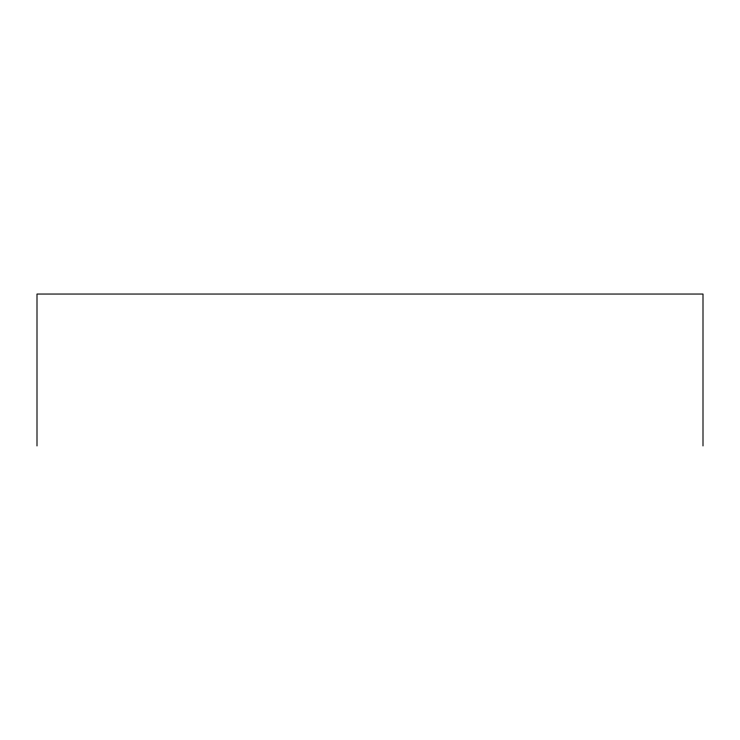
<?xml version="1.0" encoding="UTF-8"?>
<svg xmlns="http://www.w3.org/2000/svg" width="740" height="740" viewBox="0 0 740 740"><rect width="100%" height="100%" fill="white"/><g stroke="black" fill="none" stroke-linecap="round" stroke-linejoin="round"><path stroke-width="1.11" d="M703 445.952L703 294.048L37 294.048L37 445.952"/></g></svg>
